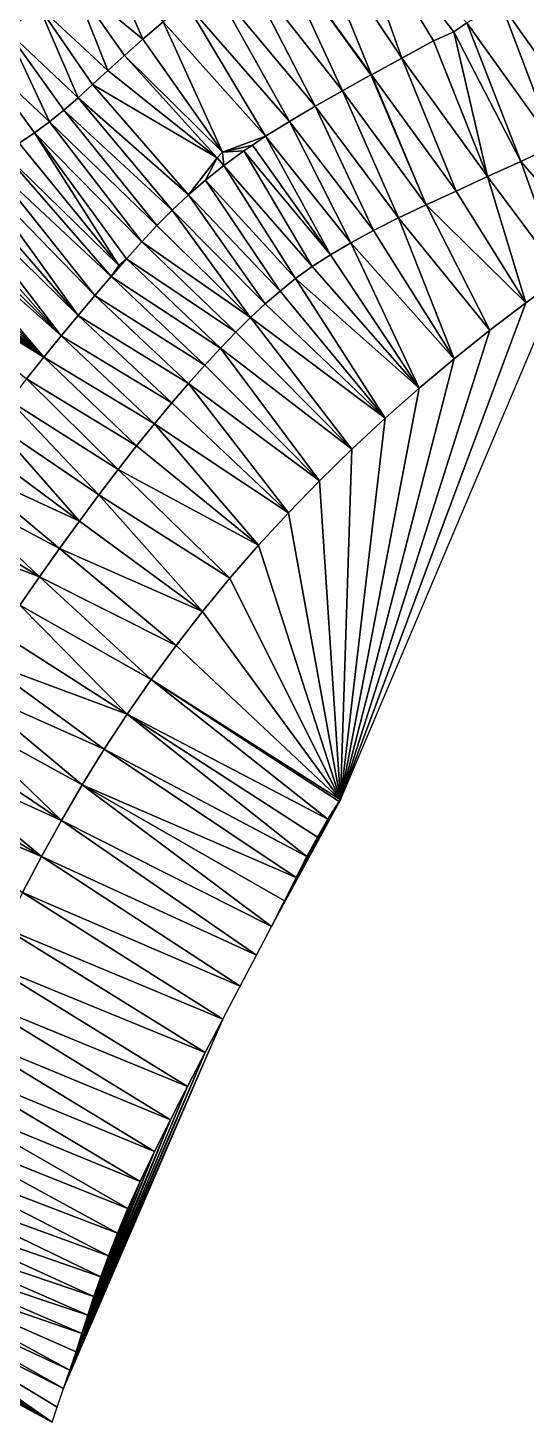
# Model space of a CAD drawing. Header units: metres. Extents: x 0 to 433, y 0 to 317.
# Drawn here: x 298.64 to 307.01, y 277.46 to 300.92 of the extents above; entities that cross this region are included whole.
import ezdxf

# ---------------------------------------------------------------- set-up
doc = ezdxf.new("R2010")
doc.units = ezdxf.units.M
doc.layers.add('TERRAIN_TIN', color=8, linetype='Continuous')

msp = doc.modelspace()

# ---------------------------------------------------------------- linework, layer by layer
at = {"layer": 'TERRAIN_TIN'}
for points in [[(303.313, 302.825, 16), (304.924, 300.413, 17), (303.923, 303.237, 16)], [(303.923, 303.237, 16), (304.924, 300.413, 17), (305.459, 300.703, 17)], [(305.799, 300.855, 17), (303.923, 303.237, 16), (305.459, 300.703, 17)], [(305.799, 300.855, 17), (306.016, 301.006, 17), (303.923, 303.237, 16)], [(303.313, 302.825, 16), (302.742, 302.427, 16), (304.412, 300.134, 17)], [(304.924, 300.413, 17), (303.313, 302.825, 16), (304.412, 300.134, 17)], [(303.925, 299.864, 17), (302.742, 302.427, 16), (302.213, 302.046, 16)], [(302.742, 302.427, 16), (304.404, 300.129, 17), (304.412, 300.134, 17)], [(304.404, 300.129, 17), (302.742, 302.427, 16), (303.925, 299.864, 17)], [(298.823, 301.284, 15), (297.511, 302.146, 14), (298.282, 300.877, 15)], [(300.567, 300.732, 16), (299.963, 302.121, 15), (299.389, 301.702, 15)], [(299.963, 302.121, 15), (300.567, 300.732, 16), (300.909, 301.026, 16)], [(302.213, 302.046, 16), (301.73, 301.683, 16), (303.466, 299.602, 17)], [(303.925, 299.864, 17), (302.213, 302.046, 16), (303.466, 299.602, 17)], [(298.823, 301.284, 15), (299.983, 300.205, 16), (299.389, 301.702, 15)], [(300.567, 300.732, 16), (299.389, 301.702, 15), (300.261, 300.459, 16)], [(299.389, 301.702, 15), (299.983, 300.205, 16), (300.261, 300.459, 16)], [(301.295, 301.343, 16), (303.035, 299.347, 17), (301.73, 301.683, 16)], [(301.73, 301.683, 16), (303.035, 299.347, 17), (303.466, 299.602, 17)], [(306.593, 301.322, 17), (308.087, 299.221, 18), (307.184, 301.649, 17)], [(301.295, 301.343, 16), (300.909, 301.026, 16), (302.634, 299.097, 17)], [(303.035, 299.347, 17), (301.295, 301.343, 16), (302.634, 299.097, 17)], [(306.016, 301.006, 17), (307.498, 298.94, 18), (306.593, 301.322, 17)], [(306.593, 301.322, 17), (307.498, 298.94, 18), (308.087, 299.221, 18)], [(299.48, 299.747, 16), (298.823, 301.284, 15), (298.282, 300.877, 15)], [(299.725, 299.968, 16), (298.823, 301.284, 15), (299.48, 299.747, 16)], [(299.725, 299.968, 16), (299.983, 300.205, 16), (298.823, 301.284, 15)], [(297.776, 300.486, 15), (298.998, 299.342, 16), (298.282, 300.877, 15)], [(299.241, 299.539, 16), (299.48, 299.747, 16), (298.282, 300.877, 15)], [(298.998, 299.342, 16), (299.241, 299.539, 16), (298.282, 300.877, 15)], [(300.909, 301.026, 16), (300.567, 300.732, 16), (301.908, 298.83, 17)], [(302.634, 299.097, 17), (300.909, 301.026, 16), (301.908, 298.83, 17)], [(306.367, 298.418, 18), (305.799, 300.855, 17), (305.459, 300.703, 17)], [(306.016, 301.006, 17), (305.799, 300.855, 17), (306.923, 298.673, 18)], [(306.923, 298.673, 18), (305.799, 300.855, 17), (306.367, 298.418, 18)], [(307.498, 298.94, 18), (306.016, 301.006, 17), (306.923, 298.673, 18)], [(300.567, 300.732, 16), (300.261, 300.459, 16), (301.908, 298.83, 17)], [(304.924, 300.413, 17), (306.367, 298.418, 18), (305.459, 300.703, 17)], [(298.748, 299.156, 16), (297.776, 300.486, 15), (298.491, 298.98, 16)], [(297.776, 300.486, 15), (298.748, 299.156, 16), (298.998, 299.342, 16)], [(299.983, 300.205, 16), (301.819, 298.733, 17), (300.261, 300.459, 16)], [(300.261, 300.459, 16), (301.819, 298.733, 17), (301.908, 298.83, 17)], [(305.836, 298.175, 18), (304.924, 300.413, 17), (304.412, 300.134, 17)], [(304.924, 300.413, 17), (305.836, 298.175, 18), (306.367, 298.418, 18)], [(299.983, 300.205, 16), (299.725, 299.968, 16), (301.819, 298.733, 17)], [(304.404, 300.129, 17), (303.925, 299.864, 17), (305.335, 297.944, 18)], [(304.412, 300.134, 17), (304.404, 300.129, 17), (305.335, 297.944, 18)], [(305.836, 298.175, 18), (304.412, 300.134, 17), (305.335, 297.944, 18)], [(299.725, 299.968, 16), (299.48, 299.747, 16), (301.335, 298.11, 17)], [(301.819, 298.733, 17), (299.725, 299.968, 16), (301.335, 298.11, 17)], [(299.241, 299.539, 16), (301.065, 297.856, 17), (299.48, 299.747, 16)], [(299.48, 299.747, 16), (301.065, 297.856, 17), (301.335, 298.11, 17)], [(304.87, 297.722, 18), (303.925, 299.864, 17), (303.466, 299.602, 17)], [(303.925, 299.864, 17), (304.87, 297.722, 18), (305.335, 297.944, 18)], [(299.241, 299.539, 16), (298.998, 299.342, 16), (300.806, 297.594, 17)], [(301.065, 297.856, 17), (299.241, 299.539, 16), (300.806, 297.594, 17)], [(303.035, 299.347, 17), (304.446, 297.509, 18), (303.466, 299.602, 17)], [(304.446, 297.509, 18), (304.87, 297.722, 18), (303.466, 299.602, 17)], [(298.998, 299.342, 16), (298.748, 299.156, 16), (300.551, 297.321, 17)], [(300.806, 297.594, 17), (298.998, 299.342, 16), (300.551, 297.321, 17)], [(303.035, 299.347, 17), (302.634, 299.097, 17), (304.066, 297.303, 18)], [(304.446, 297.509, 18), (303.035, 299.347, 17), (304.066, 297.303, 18)], [(298.234, 298.812, 16), (300.165, 296.925, 17), (298.491, 298.98, 16)], [(300.165, 296.925, 17), (298.748, 299.156, 16), (298.491, 298.98, 16)], [(298.748, 299.156, 16), (300.296, 297.036, 17), (300.551, 297.321, 17)], [(300.296, 297.036, 17), (298.748, 299.156, 16), (300.165, 296.925, 17)], [(302.416, 298.95, 17), (302.634, 299.097, 17), (301.908, 298.83, 17)], [(302.266, 298.85, 17), (302.416, 298.95, 17), (301.908, 298.83, 17)], [(302.416, 298.95, 17), (302.266, 298.85, 17), (303.727, 297.103, 18)], [(302.416, 298.95, 17), (303.727, 297.103, 18), (302.634, 299.097, 17)], [(302.634, 299.097, 17), (303.727, 297.103, 18), (304.066, 297.303, 18)], [(298.234, 298.812, 16), (297.98, 298.655, 16), (300.035, 296.735, 17)], [(298.234, 298.812, 16), (300.035, 296.735, 17), (300.165, 296.925, 17)], [(301.621, 298.359, 17), (301.819, 298.733, 17), (301.335, 298.11, 17)], [(301.819, 298.733, 17), (301.621, 298.359, 17), (301.929, 298.605, 17)], [(301.819, 298.733, 17), (301.929, 298.605, 17), (301.908, 298.83, 17)], [(301.929, 298.605, 17), (302.266, 298.85, 17), (301.908, 298.83, 17)], [(302.266, 298.85, 17), (301.929, 298.605, 17), (303.419, 296.903, 18)], [(303.727, 297.103, 18), (302.266, 298.85, 17), (303.419, 296.903, 18)], [(307.498, 298.94, 18), (306.923, 298.673, 18), (308.232, 297.167, 19)], [(297.503, 298.366, 16), (299.482, 296.083, 17), (297.735, 298.506, 16)], [(297.98, 298.655, 16), (297.735, 298.506, 16), (299.763, 296.417, 17)], [(297.735, 298.506, 16), (299.482, 296.083, 17), (299.763, 296.417, 17)], [(300.035, 296.735, 17), (297.98, 298.655, 16), (299.763, 296.417, 17)], [(301.621, 298.359, 17), (303.138, 296.701, 18), (301.929, 298.605, 17)], [(301.929, 298.605, 17), (303.138, 296.701, 18), (303.419, 296.903, 18)], [(306.923, 298.673, 18), (306.367, 298.418, 18), (307.618, 296.74, 19)], [(308.232, 297.167, 19), (306.923, 298.673, 18), (307.618, 296.74, 19)], [(297.288, 298.235, 16), (299.482, 296.083, 17), (297.503, 298.366, 16)], [(302.876, 296.493, 18), (301.621, 298.359, 17), (301.335, 298.11, 17)], [(302.876, 296.493, 18), (303.138, 296.701, 18), (301.621, 298.359, 17)], [(306.367, 298.418, 18), (305.836, 298.175, 18), (307.007, 296.295, 19)], [(306.367, 298.418, 18), (307.007, 296.295, 19), (307.618, 296.74, 19)], [(297.095, 298.112, 16), (296.928, 297.997, 16), (299.195, 295.737, 17)], [(297.288, 298.235, 16), (297.095, 298.112, 16), (299.195, 295.737, 17)], [(299.482, 296.083, 17), (297.288, 298.235, 16), (299.195, 295.737, 17)], [(301.065, 297.856, 17), (302.625, 296.276, 18), (301.335, 298.11, 17)], [(302.625, 296.276, 18), (302.876, 296.493, 18), (301.335, 298.11, 17)], [(305.836, 298.175, 18), (305.335, 297.944, 18), (307.007, 296.295, 19)], [(296.659, 297.784, 16), (296.549, 297.68, 16), (298.905, 295.381, 17)], [(296.783, 297.889, 16), (296.659, 297.784, 16), (298.905, 295.381, 17)], [(296.928, 297.997, 16), (296.783, 297.889, 16), (299.195, 295.737, 17)], [(296.783, 297.889, 16), (298.905, 295.381, 17), (299.195, 295.737, 17)], [(302.379, 296.045, 18), (301.065, 297.856, 17), (300.806, 297.594, 17)], [(302.625, 296.276, 18), (301.065, 297.856, 17), (302.379, 296.045, 18)], [(305.335, 297.944, 18), (304.87, 297.722, 18), (306.402, 295.832, 19)], [(307.007, 296.295, 19), (305.335, 297.944, 18), (306.402, 295.832, 19)], [(296.452, 297.575, 16), (296.363, 297.467, 16), (298.905, 295.381, 17)], [(296.549, 297.68, 16), (296.452, 297.575, 16), (298.905, 295.381, 17)], [(302.379, 296.045, 18), (300.806, 297.594, 17), (300.551, 297.321, 17)], [(304.87, 297.722, 18), (304.446, 297.509, 18), (305.805, 295.352, 19)], [(304.87, 297.722, 18), (305.805, 295.352, 19), (306.402, 295.832, 19)], [(296.278, 297.354, 16), (296.193, 297.233, 16), (298.905, 295.381, 17)], [(296.363, 297.467, 16), (296.278, 297.354, 16), (298.905, 295.381, 17)], [(300.296, 297.036, 17), (302.132, 295.799, 18), (300.551, 297.321, 17)], [(302.132, 295.799, 18), (302.379, 296.045, 18), (300.551, 297.321, 17)], [(304.066, 297.303, 18), (303.727, 297.103, 18), (305.218, 294.858, 19)], [(304.446, 297.509, 18), (304.066, 297.303, 18), (305.805, 295.352, 19)], [(305.805, 295.352, 19), (304.066, 297.303, 18), (305.218, 294.858, 19)], [(296.193, 297.233, 16), (296.106, 297.102, 16), (298.905, 295.381, 17)], [(298.905, 295.381, 17), (296.106, 297.102, 16), (298.615, 295.017, 17)], [(303.727, 297.103, 18), (303.419, 296.903, 18), (305.218, 294.858, 19)], [(300.296, 297.036, 17), (300.035, 296.735, 17), (301.876, 295.533, 18)], [(300.035, 296.735, 17), (300.296, 297.036, 17), (300.165, 296.925, 17)], [(302.132, 295.799, 18), (300.296, 297.036, 17), (301.876, 295.533, 18)], [(303.419, 296.903, 18), (303.138, 296.701, 18), (305.218, 294.858, 19)], [(300.035, 296.735, 17), (299.763, 296.417, 17), (301.612, 295.247, 18)], [(301.876, 295.533, 18), (300.035, 296.735, 17), (301.612, 295.247, 18)], [(303.138, 296.701, 18), (302.876, 296.493, 18), (304.643, 294.351, 19)], [(303.138, 296.701, 18), (304.643, 294.351, 19), (305.218, 294.858, 19)], [(307.618, 296.74, 19), (307.007, 296.295, 19), (303.891, 287.93, 21)], [(299.482, 296.083, 17), (301.338, 294.939, 18), (299.763, 296.417, 17)], [(299.763, 296.417, 17), (301.338, 294.939, 18), (301.612, 295.247, 18)], [(302.876, 296.493, 18), (302.625, 296.276, 18), (304.643, 294.351, 19)], [(302.625, 296.276, 18), (302.379, 296.045, 18), (304.643, 294.351, 19)], [(307.007, 296.295, 19), (306.402, 295.832, 19), (303.891, 287.93, 21)], [(301.056, 294.61, 18), (299.482, 296.083, 17), (299.195, 295.737, 17)], [(301.338, 294.939, 18), (299.482, 296.083, 17), (301.056, 294.61, 18)], [(302.379, 296.045, 18), (302.132, 295.799, 18), (304.084, 293.831, 19)], [(302.379, 296.045, 18), (304.084, 293.831, 19), (304.643, 294.351, 19)], [(298.905, 295.381, 17), (300.764, 294.259, 18), (299.195, 295.737, 17)], [(300.764, 294.259, 18), (301.056, 294.61, 18), (299.195, 295.737, 17)], [(302.132, 295.799, 18), (301.876, 295.533, 18), (304.084, 293.831, 19)], [(306.402, 295.832, 19), (305.805, 295.352, 19), (303.891, 287.93, 21)], [(301.876, 295.533, 18), (301.612, 295.247, 18), (303.541, 293.301, 19)], [(304.084, 293.831, 19), (301.876, 295.533, 18), (303.541, 293.301, 19)], [(300.462, 293.885, 18), (298.905, 295.381, 17), (298.615, 295.017, 17)], [(300.462, 293.885, 18), (300.764, 294.259, 18), (298.905, 295.381, 17)], [(301.612, 295.247, 18), (301.338, 294.939, 18), (303.541, 293.301, 19)], [(305.805, 295.352, 19), (305.218, 294.858, 19), (303.891, 287.93, 21)], [(298.328, 294.648, 17), (300.152, 293.487, 18), (298.615, 295.017, 17)], [(300.152, 293.487, 18), (300.462, 293.885, 18), (298.615, 295.017, 17)], [(301.338, 294.939, 18), (301.056, 294.61, 18), (303.017, 292.762, 19)], [(301.338, 294.939, 18), (303.017, 292.762, 19), (303.541, 293.301, 19)], [(305.218, 294.858, 19), (304.643, 294.351, 19), (303.891, 287.93, 21)], [(299.832, 293.065, 18), (298.328, 294.648, 17), (298.047, 294.277, 17)], [(298.328, 294.648, 17), (299.832, 293.065, 18), (300.152, 293.487, 18)], [(301.056, 294.61, 18), (300.764, 294.259, 18), (303.017, 292.762, 19)], [(298.047, 294.277, 17), (297.775, 293.906, 17), (299.503, 292.62, 18)], [(299.832, 293.065, 18), (298.047, 294.277, 17), (299.503, 292.62, 18)], [(300.764, 294.259, 18), (300.462, 293.885, 18), (302.515, 292.215, 19)], [(303.017, 292.762, 19), (300.764, 294.259, 18), (302.515, 292.215, 19)], [(304.643, 294.351, 19), (304.084, 293.831, 19), (303.891, 287.93, 21)], [(297.775, 293.906, 17), (297.515, 293.537, 17), (299.503, 292.62, 18)], [(300.462, 293.885, 18), (300.152, 293.487, 18), (302.515, 292.215, 19)], [(304.084, 293.831, 19), (303.541, 293.301, 19), (303.891, 287.93, 21)], [(297.515, 293.537, 17), (297.266, 293.172, 17), (299.169, 292.157, 18)], [(297.515, 293.537, 17), (299.169, 292.157, 18), (299.503, 292.62, 18)], [(300.152, 293.487, 18), (299.832, 293.065, 18), (302.034, 291.66, 19)], [(300.152, 293.487, 18), (302.034, 291.66, 19), (302.515, 292.215, 19)], [(297.266, 293.172, 17), (297.028, 292.812, 17), (298.834, 291.684, 18)], [(299.169, 292.157, 18), (297.266, 293.172, 17), (298.834, 291.684, 18)], [(303.541, 293.301, 19), (303.017, 292.762, 19), (303.891, 287.93, 21)], [(299.832, 293.065, 18), (299.503, 292.62, 18), (301.572, 291.098, 19)], [(302.034, 291.66, 19), (299.832, 293.065, 18), (301.572, 291.098, 19)], [(297.028, 292.812, 17), (296.8, 292.458, 17), (298.834, 291.684, 18)], [(299.503, 292.62, 18), (299.169, 292.157, 18), (301.572, 291.098, 19)], [(303.017, 292.762, 19), (302.515, 292.215, 19), (303.891, 287.93, 21)], [(296.8, 292.458, 17), (298.503, 291.207, 18), (298.834, 291.684, 18)], [(301.131, 290.529, 19), (299.169, 292.157, 18), (298.834, 291.684, 18)], [(299.169, 292.157, 18), (301.131, 290.529, 19), (301.572, 291.098, 19)], [(302.515, 292.215, 19), (302.034, 291.66, 19), (303.891, 287.93, 21)], [(298.503, 291.207, 18), (300.709, 289.953, 19), (298.834, 291.684, 18)], [(300.709, 289.953, 19), (301.131, 290.529, 19), (298.834, 291.684, 18)], [(302.034, 291.66, 19), (301.572, 291.098, 19), (303.891, 287.93, 21)], [(300.305, 289.37, 19), (298.503, 291.207, 18), (298.181, 290.734, 18)], [(300.305, 289.37, 19), (300.709, 289.953, 19), (298.503, 291.207, 18)], [(301.572, 291.098, 19), (301.131, 290.529, 19), (303.891, 287.93, 21)], [(297.871, 290.272, 18), (300.305, 289.37, 19), (298.181, 290.734, 18)], [(301.131, 290.529, 19), (300.709, 289.953, 19), (303.891, 287.93, 21)], [(297.871, 290.272, 18), (297.578, 289.828, 18), (299.92, 288.78, 19)], [(297.871, 290.272, 18), (299.92, 288.78, 19), (300.305, 289.37, 19)], [(297.578, 289.828, 18), (297.307, 289.409, 18), (299.551, 288.183, 19)], [(299.92, 288.78, 19), (297.578, 289.828, 18), (299.551, 288.183, 19)], [(300.709, 289.953, 19), (300.305, 289.37, 19), (303.681, 287.607, 21)], [(303.871, 287.902, 21), (300.709, 289.953, 19), (303.681, 287.607, 21)], [(300.709, 289.953, 19), (303.871, 287.902, 21), (303.891, 287.93, 21)], [(297.307, 289.409, 18), (297.061, 289.021, 18), (299.2, 287.58, 19)], [(299.551, 288.183, 19), (297.307, 289.409, 18), (299.2, 287.58, 19)], [(300.305, 289.37, 19), (299.92, 288.78, 19), (303.329, 286.975, 21)], [(303.504, 287.3, 21), (300.305, 289.37, 19), (303.329, 286.975, 21)], [(300.305, 289.37, 19), (303.504, 287.3, 21), (303.681, 287.607, 21)], [(297.061, 289.021, 18), (296.839, 288.66, 18), (299.2, 287.58, 19)], [(296.839, 288.66, 18), (296.639, 288.321, 18), (298.865, 286.975, 19)], [(299.2, 287.58, 19), (296.839, 288.66, 18), (298.865, 286.975, 19)], [(303.148, 286.621, 21), (299.92, 288.78, 19), (299.551, 288.183, 19)], [(299.92, 288.78, 19), (303.148, 286.621, 21), (303.329, 286.975, 21)], [(298.865, 286.975, 19), (296.639, 288.321, 18), (296.46, 288, 18)], [(299.551, 288.183, 19), (299.2, 287.58, 19), (302.731, 285.799, 21)], [(302.951, 286.232, 21), (299.551, 288.183, 19), (302.731, 285.799, 21)], [(302.951, 286.232, 21), (303.148, 286.621, 21), (299.551, 288.183, 19)], [(298.548, 286.37, 19), (298.865, 286.975, 19), (296.46, 288, 18)], [(302.951, 286.232, 21), (302.731, 285.799, 21), (303.891, 287.93, 21)], [(303.148, 286.621, 21), (302.951, 286.232, 21), (303.891, 287.93, 21)], [(303.329, 286.975, 21), (303.148, 286.621, 21), (303.891, 287.93, 21)], [(303.504, 287.3, 21), (303.329, 286.975, 21), (303.891, 287.93, 21)], [(303.681, 287.607, 21), (303.504, 287.3, 21), (303.891, 287.93, 21)], [(303.871, 287.902, 21), (303.681, 287.607, 21), (303.891, 287.93, 21)], [(299.2, 287.58, 19), (298.865, 286.975, 19), (302.48, 285.316, 21)], [(299.2, 287.58, 19), (302.48, 285.316, 21), (302.731, 285.799, 21)], [(298.865, 286.975, 19), (298.548, 286.37, 19), (302.205, 284.792, 21)], [(302.48, 285.316, 21), (298.865, 286.975, 19), (302.205, 284.792, 21)], [(298.548, 286.37, 19), (298.248, 285.769, 19), (301.914, 284.241, 21)], [(298.548, 286.37, 19), (301.914, 284.241, 21), (302.205, 284.792, 21)], [(301.616, 283.675, 21), (298.248, 285.769, 19), (297.965, 285.176, 19)], [(298.248, 285.769, 19), (301.616, 283.675, 21), (301.914, 284.241, 21)], [(297.7, 284.594, 19), (301.319, 283.106, 21), (297.965, 285.176, 19)], [(301.319, 283.106, 21), (301.616, 283.675, 21), (297.965, 285.176, 19)], [(297.453, 284.026, 19), (301.032, 282.547, 21), (297.7, 284.594, 19)], [(301.032, 282.547, 21), (301.319, 283.106, 21), (297.7, 284.594, 19)], [(301.914, 284.241, 21), (299.343, 278.333, 21), (299.238, 278.021, 21)], [(301.616, 283.675, 21), (299.343, 278.333, 21), (301.914, 284.241, 21)], [(300.764, 282.011, 21), (297.453, 284.026, 19), (297.224, 283.477, 19)], [(301.032, 282.547, 21), (297.453, 284.026, 19), (300.764, 282.011, 21)], [(297.013, 282.949, 19), (300.524, 281.509, 21), (297.224, 283.477, 19)], [(300.524, 281.509, 21), (300.764, 282.011, 21), (297.224, 283.477, 19)], [(299.343, 278.333, 21), (301.616, 283.675, 21), (299.446, 278.642, 21)], [(301.616, 283.675, 21), (301.319, 283.106, 21), (299.446, 278.642, 21)], [(301.319, 283.106, 21), (301.032, 282.547, 21), (299.446, 278.642, 21)], [(297.013, 282.949, 19), (296.819, 282.447, 19), (300.317, 281.053, 21)], [(300.524, 281.509, 21), (297.013, 282.949, 19), (300.317, 281.053, 21)], [(301.032, 282.547, 21), (299.544, 278.947, 21), (299.446, 278.642, 21)], [(299.544, 278.947, 21), (301.032, 282.547, 21), (300.764, 282.011, 21)], [(296.819, 282.447, 19), (296.638, 281.975, 19), (300.141, 280.637, 21)], [(296.819, 282.447, 19), (300.141, 280.637, 21), (300.317, 281.053, 21)], [(296.638, 281.975, 19), (296.471, 281.538, 19), (299.99, 280.256, 21)], [(296.638, 281.975, 19), (299.99, 280.256, 21), (300.141, 280.637, 21)], [(299.643, 279.255, 21), (299.544, 278.947, 21), (300.764, 282.011, 21)], [(300.524, 281.509, 21), (299.643, 279.255, 21), (300.764, 282.011, 21)], [(296.471, 281.538, 19), (296.313, 281.138, 19), (299.861, 279.903, 21)], [(299.99, 280.256, 21), (296.471, 281.538, 19), (299.861, 279.903, 21)], [(299.746, 279.571, 21), (299.643, 279.255, 21), (300.524, 281.509, 21)], [(299.746, 279.571, 21), (300.524, 281.509, 21), (300.317, 281.053, 21)], [(299.746, 279.571, 21), (296.313, 281.138, 19), (296.164, 280.781, 19)], [(296.313, 281.138, 19), (299.746, 279.571, 21), (299.861, 279.903, 21)], [(299.861, 279.903, 21), (299.746, 279.571, 21), (300.317, 281.053, 21)], [(300.141, 280.637, 21), (299.861, 279.903, 21), (300.317, 281.053, 21)], [(296.164, 280.781, 19), (296.021, 280.47, 19), (299.643, 279.255, 21)], [(299.746, 279.571, 21), (296.164, 280.781, 19), (299.643, 279.255, 21)], [(296.021, 280.47, 19), (295.883, 280.211, 19), (299.544, 278.947, 21)], [(296.021, 280.47, 19), (299.544, 278.947, 21), (299.643, 279.255, 21)], [(300.141, 280.637, 21), (299.99, 280.256, 21), (299.861, 279.903, 21)], [(295.883, 280.211, 19), (295.748, 280.005, 19), (299.343, 278.333, 21)], [(299.544, 278.947, 21), (295.883, 280.211, 19), (299.446, 278.642, 21)], [(295.883, 280.211, 19), (299.343, 278.333, 21), (299.446, 278.642, 21)], [(295.748, 280.005, 19), (295.611, 279.85, 19), (299.238, 278.021, 21)], [(299.343, 278.333, 21), (295.748, 280.005, 19), (299.238, 278.021, 21)], [(295, 279.689, 19), (294.816, 279.747, 19), (299.043, 277.457, 21)], [(295.471, 279.745, 19), (295.325, 279.685, 19), (299.043, 277.457, 21)], [(295.611, 279.85, 19), (295.471, 279.745, 19), (299.043, 277.457, 21)], [(295.611, 279.85, 19), (299.13, 277.708, 21), (299.238, 278.021, 21)], [(299.13, 277.708, 21), (295.611, 279.85, 19), (299.043, 277.457, 21)], [(295.169, 279.667, 19), (295, 279.689, 19), (299.043, 277.457, 21)], [(295.325, 279.685, 19), (295.169, 279.667, 19), (299.043, 277.457, 21)]]:
    msp.add_3dface(points, dxfattribs=at)

doc.saveas('drawing.dxf')
